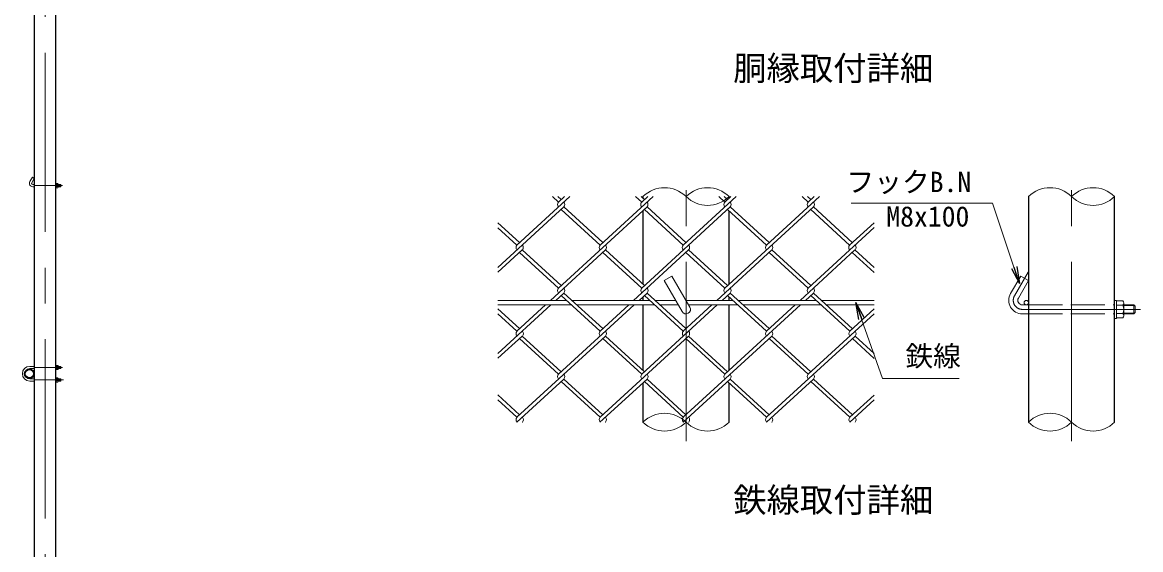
# Model space of a CAD drawing. Units: millimetres, scale not verified. Extents: x -6300 to 6300, y -4455 to 4455.
# Drawn here: x -395 to 3569, y -218 to 1651 of the extents above; entities that cross this region are included whole.
import ezdxf
from ezdxf.enums import TextEntityAlignment as Align

# ---------------------------------------------------------------- set-up
doc = ezdxf.new("R2010")
doc.units = ezdxf.units.MM
doc.header["$LTSCALE"] = 20
doc.linetypes.add('DASHED', pattern=[7.5, 6, -1.5])
doc.linetypes.add('USER1', pattern=[50.8, 31.75, -6.35, 6.35, -6.35])
for name, color, linetype, lineweight in [('0-0_D-STR1', 1, 'Continuous', 25), ('0-1_D-STR3', 3, 'Continuous', 13), ('0-2_D-BMK', 2, 'USER1', 13), ('0-3_D-STR2', 7, 'Continuous', 13), ('0-4_D-STR-DIM', 7, 'Continuous', 13), ('0-A_D-STR-TXT', 7, 'Continuous', 13), ('0-B_D-TTL-TXT', 7, 'Continuous', 25)]:
    doc.layers.add(name, color=color, linetype=linetype, lineweight=lineweight)
doc.layers.add('0-5_0', color=7, linetype='Continuous')
doc.styles.add('ＭＳ ゴシック', font='')
doc.styles.get('ＭＳ ゴシック').set_extended_font_data('MS Gothic')

# ---------------------------------------------------------------- blocks, each defined once
blk = doc.blocks.new('_Open')
at = {"layer": '0-5_0'}
blk.add_line((-20, 3.333), (0, 0), dxfattribs=at)
blk.add_lwpolyline([(-20, -3.333), (0, 0), (-20, 0)], dxfattribs=at)

msp = doc.modelspace()

# ---------------------------------------------------------------- linework, layer by layer
at = {"layer": '0-0_D-STR1'}
for p, q in [((1805, 1033.46), (1805, 1027.04)), ((2110.2, 1027.48), (2110.2, 1033.46)), ((3171.93, 1033.46), (3171.93, 233.46)), ((3477.13, 233.46), (3477.13, 1033.46)), ((1805, 983.33), (1805, 722.08)), ((2110.2, 722.52), (2110.2, 982.89)), ((1805, 678.37), (1805, 665.46)), ((2110.2, 665.46), (2110.2, 677.93)), ((1805, 649.46), (1805, 417.13)), ((2110.2, 417.56), (2110.2, 649.46)), ((1805, 373.41), (1805, 233.46)), ((2110.2, 233.46), (2110.2, 372.98))]:
    msp.add_line(p, q, dxfattribs=at)
msp.add_lwpolyline([(-352.88, 2422.34), (-352.88, -2124.66), (-276.58, -2124.66), (-276.58, 2422.34)], dxfattribs=at)
for radius in [17, 14.7]:
    msp.add_circle((-370.25, 405.34), radius, dxfattribs=at)
at = {"layer": '0-1_D-STR3'}
for p, q in [((-359.81, 1101.93), (-368.81, 1086.34)), ((-359.81, 1101.93), (-368.81, 1086.34)), ((-352.88, 1097.93), (-361.88, 1082.34)), ((-352.88, 1097.93), (-361.88, 1082.34)), ((-352.88, 1097.93), (-359.81, 1101.93)), ((-352.88, 1097.93), (-359.81, 1101.93)), ((-358.41, 1076.34), (-352.88, 1076.34)), ((-358.41, 1076.34), (-352.88, 1076.34)), ((-276.58, 1080.34), (-274.98, 1080.34)), ((-274.98, 1080.34), (-274.98, 1064.34)), ((-274.98, 1079.84), (-269.18, 1079.84)), ((-274.98, 1079.84), (-269.18, 1079.84)), ((-269.18, 1076.09), (-274.98, 1076.09)), ((-269.18, 1076.09), (-274.98, 1076.09)), ((-268.48, 1078.26), (-268.48, 1066.69)), ((-268.48, 1078.26), (-268.48, 1066.69)), ((-268.48, 1076.34), (-259.61, 1076.34)), ((-268.48, 1076.34), (-259.61, 1076.34)), ((-268.48, 1075.64), (-258.91, 1075.64)), ((-268.48, 1075.64), (-258.91, 1075.64)), ((-259.61, 1076.34), (-259.61, 1068.34)), ((-258.41, 1075.14), (-259.61, 1076.34)), ((-258.41, 1075.14), (-258.41, 1069.54)), ((-258.41, 1075.14), (-258.41, 1069.54)), ((-258.41, 1075.14), (-258.41, 1069.54)), ((-258.41, 1075.14), (-258.41, 1069.54)), ((-358.41, 1068.34), (-352.88, 1068.34)), ((-358.41, 1068.34), (-352.88, 1068.34)), ((-269.18, 1068.59), (-274.98, 1068.59)), ((-269.18, 1068.59), (-274.98, 1068.59)), ((-274.98, 1064.84), (-269.18, 1064.84)), ((-274.98, 1064.84), (-269.18, 1064.84)), ((-268.48, 1069.04), (-258.91, 1069.04)), ((-268.48, 1069.04), (-258.91, 1069.04)), ((-268.48, 1068.34), (-259.61, 1068.34)), ((-268.48, 1068.34), (-259.61, 1068.34)), ((-259.61, 1068.34), (-258.41, 1069.54)), ((-259.61, 1068.34), (-258.41, 1069.54)), ((1880.03, 735.81), (1907.75, 751.81)), ((1880.03, 735.81), (1943.75, 625.46)), ((1907.75, 751.81), (1971.46, 641.46)), ((3144.22, 751.81), (3108.22, 689.46)), ((3144.22, 751.81), (3108.22, 689.46)), ((3171.93, 735.81), (3135.93, 673.46)), ((3171.93, 735.81), (3135.93, 673.46)), ((3171.93, 735.81), (3144.22, 751.81)), ((3171.93, 735.81), (3144.22, 751.81)), ((1534, 665.46), (1290.94, 665.46)), ((1551.46, 649.46), (1290.94, 649.46)), ((1828.91, 665.46), (1552.94, 665.46)), ((1846.37, 649.46), (1570.41, 649.46)), ((1920.65, 665.46), (1847.86, 665.46)), ((1929.89, 649.46), (1865.32, 649.46)), ((2123.82, 665.46), (1957.6, 665.46)), ((2141.28, 649.46), (1966.84, 649.46)), ((2418.73, 665.46), (2142.77, 665.46)), ((2436.19, 649.46), (2160.23, 649.46)), ((2624.27, 665.46), (2437.68, 665.46)), ((2624.27, 649.46), (2455.14, 649.46)), ((3149.79, 649.46), (3171.93, 649.46)), ((3149.79, 649.46), (3171.93, 649.46)), ((3149.79, 649.46), (3171.93, 649.46)), ((3477.13, 665.46), (3483.53, 665.46)), ((3483.53, 665.46), (3483.53, 601.46)), ((3483.53, 663.46), (3506.73, 663.46)), ((3483.53, 663.46), (3506.73, 663.46)), ((3506.73, 648.46), (3483.53, 648.46)), ((3506.73, 648.46), (3483.53, 648.46)), ((3509.53, 657.14), (3509.53, 610.87)), ((3509.53, 657.14), (3509.53, 610.87)), ((3509.53, 649.46), (3544.99, 649.46)), ((3509.53, 649.46), (3544.99, 649.46)), ((3509.53, 646.66), (3547.79, 646.66)), ((3509.53, 646.66), (3547.79, 646.66)), ((3544.99, 649.46), (3544.99, 617.46)), ((3549.79, 644.66), (3544.99, 649.46)), ((3549.79, 644.66), (3549.79, 622.26)), ((3549.79, 644.66), (3549.79, 622.26)), ((3549.79, 644.66), (3549.79, 622.26)), ((3549.79, 644.66), (3549.79, 622.26)), ((3149.79, 617.46), (3171.93, 617.46)), ((3149.79, 617.46), (3171.93, 617.46)), ((3506.73, 618.46), (3483.53, 618.46)), ((3506.73, 618.46), (3483.53, 618.46)), ((3483.53, 603.46), (3506.73, 603.46)), ((3483.53, 603.46), (3506.73, 603.46)), ((3509.53, 620.26), (3547.79, 620.26)), ((3509.53, 620.26), (3547.79, 620.26)), ((3509.53, 617.46), (3544.99, 617.46)), ((3509.53, 617.46), (3544.99, 617.46)), ((3544.99, 617.46), (3549.79, 622.26)), ((3544.99, 617.46), (3549.79, 622.26)), ((-369.25, 431.34), (-352.88, 431.34)), ((-369.25, 423.34), (-352.88, 423.34)), ((-276.58, 435.34), (-274.98, 435.34)), ((-274.98, 435.34), (-274.98, 419.34)), ((-274.98, 434.84), (-269.18, 434.84)), ((-269.18, 431.09), (-274.98, 431.09)), ((-269.18, 423.59), (-274.98, 423.59)), ((-274.98, 419.84), (-269.18, 419.84)), ((-268.48, 433.26), (-268.48, 421.69)), ((-268.48, 431.34), (-260.08, 431.34)), ((-268.48, 430.64), (-259.38, 430.64)), ((-268.48, 424.04), (-259.38, 424.04)), ((-268.48, 423.34), (-260.08, 423.34)), ((-260.08, 423.34), (-258.88, 424.54)), ((-258.88, 430.14), (-258.88, 424.54)), ((-369.25, 387.34), (-352.88, 387.34)), ((-369.25, 379.34), (-352.88, 379.34)), ((-276.58, 391.34), (-274.98, 391.34)), ((-274.98, 391.34), (-274.98, 375.34)), ((-274.98, 390.84), (-269.18, 390.84)), ((-269.18, 387.09), (-274.98, 387.09)), ((-269.18, 379.59), (-274.98, 379.59)), ((-274.98, 375.84), (-269.18, 375.84)), ((-268.48, 389.26), (-268.48, 377.69)), ((-268.48, 387.34), (-260.08, 387.34)), ((-268.48, 386.64), (-259.38, 386.64)), ((-268.48, 380.04), (-259.38, 380.04)), ((-268.48, 379.34), (-260.08, 379.34)), ((-260.08, 379.34), (-258.88, 380.54)), ((-258.88, 386.14), (-258.88, 380.54))]:
    msp.add_line(p, q, dxfattribs=at)
at = {"layer": '0-1_D-STR3', "linetype": 'DASHED'}
for p, q in [((3171.93, 649.46), (3477.13, 649.46)), ((3171.93, 617.46), (3477.13, 617.46))]:
    msp.add_line(p, q, dxfattribs=at)
at = {"layer": '0-1_D-STR3'}
for points in [[(-276.58, 1080.34), (-276.58, 1064.34), (-274.98, 1064.34)], [(-258.41, 1075.14), (-259.61, 1076.34), (-259.61, 1068.34)], [(3477.13, 665.46), (3477.13, 601.46), (3483.53, 601.46)], [(3549.79, 644.66), (3544.99, 649.46), (3544.99, 617.46)], [(-276.58, 435.34), (-276.58, 419.34), (-274.98, 419.34)], [(-258.88, 430.14), (-260.08, 431.34), (-260.08, 423.34)], [(-276.58, 391.34), (-276.58, 375.34), (-274.98, 375.34)], [(-258.88, 386.14), (-260.08, 387.34), (-260.08, 379.34)]]:
    msp.add_lwpolyline(points, dxfattribs=at)
msp.add_circle((3163.93, 657.46), 8, dxfattribs=at)
for centre, radius, start, end in [((-358.41, 1080.34), 12, 150, 270), ((-358.41, 1080.34), 12, 150, 270), ((-358.41, 1080.34), 4, 150, 270), ((-358.41, 1080.34), 4, 150, 270), ((-271.28, 1077.96), 2.81, 318.21899, 41.78101), ((-271.28, 1077.96), 2.81, 318.21899, 41.78101), ((-278.87, 1072.34), 10.39, 338.85295, 21.14705), ((-278.87, 1072.34), 10.39, 338.85295, 21.14705), ((-271.34, 1066.71), 2.86, 319.0514, 40.9486), ((-271.34, 1066.71), 2.86, 319.0514, 40.9486), ((3149.79, 665.46), 48, 150, 270), ((3149.79, 665.46), 48, 150, 270), ((1957.6, 633.46), 16, 210, 30), ((3149.79, 665.46), 16, 150, 270), ((3149.79, 665.46), 16, 150, 270), ((3498.34, 655.96), 11.26, 318.21899, 41.78101), ((3498.34, 655.96), 11.26, 318.21899, 41.78101), ((3467.95, 633.46), 41.58, 338.85295, 21.14705), ((3467.95, 633.46), 41.58, 338.85295, 21.14705), ((3498.09, 610.96), 11.44, 319.0514, 40.9486), ((3498.09, 610.96), 11.44, 319.0514, 40.9486), ((-369.25, 405.34), 26, 90, 270), ((-369.25, 405.34), 18, 90, 270), ((-369.25, 405.34), 18, 90, 270), ((-271.28, 432.96), 2.81, 318.21899, 41.78101), ((-278.87, 427.34), 10.39, 338.85295, 21.14705), ((-271.34, 421.71), 2.86, 319.0514, 40.9486), ((-271.28, 388.96), 2.81, 318.21899, 41.78101), ((-278.87, 383.34), 10.39, 338.85295, 21.14705), ((-271.34, 377.71), 2.86, 319.0514, 40.9486)]:
    msp.add_arc(centre, radius, start, end, dxfattribs=at)
at = {"layer": '0-2_D-BMK'}
for p, q in [((-314.73, -2139.66), (-314.73, 2445.34)), ((-352.88, 1072.34), (-253.52, 1072.34)), ((1957.6, 166.79), (1957.6, 1100.12)), ((3324.53, 166.79), (3324.53, 1100.12)), ((3170.49, 765.31), (3122.07, 681.46)), ((3170.49, 765.31), (3122.07, 681.46)), ((3149.79, 633.46), (3569.34, 633.46)), ((3149.79, 633.46), (3569.34, 633.46)), ((-352.88, 427.34), (-253.48, 427.34)), ((-352.88, 383.34), (-249.28, 383.34))]:
    msp.add_line(p, q, dxfattribs=at)
msp.add_arc((3149.79, 665.46), 32, 150, 270, dxfattribs=at)
msp.add_arc((3149.79, 665.46), 32, 150, 270, dxfattribs=at)
at = {"layer": '0-3_D-STR2'}
for p, q in [((1545.85, 1033.46), (1358.07, 861.39)), ((1505.53, 1013.87), (1484.15, 1033.46)), ((1515, 1022.55), (1503.09, 1033.46)), ((1526.91, 1033.46), (1505.53, 1013.87)), ((1840.77, 1033.46), (1652.98, 861.39)), ((1800.44, 1013.87), (1779.06, 1033.46)), ((1809.91, 1022.55), (1798, 1033.46)), ((1821.82, 1033.46), (1800.44, 1013.87)), ((2135.68, 1033.46), (1947.89, 861.39)), ((2095.35, 1013.87), (2073.97, 1033.46)), ((2104.82, 1022.55), (2092.92, 1033.46)), ((2116.73, 1033.46), (2095.35, 1013.87)), ((2430.59, 1033.46), (2242.8, 861.39)), ((2390.26, 1013.87), (2368.88, 1033.46)), ((2399.73, 1022.55), (2387.83, 1033.46)), ((2411.64, 1033.46), (2390.26, 1013.87)), ((1524.47, 996.5), (1290.94, 782.51)), ((1819.38, 996.5), (1505.53, 708.91)), ((1662.46, 870.07), (1524.47, 996.5)), ((2114.3, 996.5), (1800.44, 708.91)), ((1957.37, 870.07), (1819.38, 996.51)), ((2409.21, 996.5), (2095.35, 708.91)), ((2252.28, 870.07), (2114.3, 996.5)), ((2547.19, 870.07), (2409.21, 996.5)), ((1652.98, 861.39), (1515, 987.82)), ((1947.89, 861.39), (1809.91, 987.82)), ((2242.8, 861.39), (2104.82, 987.82)), ((2537.72, 861.39), (2399.73, 987.82)), ((1367.55, 870.07), (1290.94, 940.27)), ((1358.07, 861.39), (1290.94, 922.9)), ((2624.27, 923.34), (2390.26, 708.91)), ((2624.27, 940.7), (2537.72, 861.39)), ((1377.02, 844.03), (1290.94, 765.15)), ((1505.53, 708.91), (1367.55, 835.34)), ((1515, 717.59), (1377.02, 844.03)), ((1671.93, 844.03), (1477.06, 665.46)), ((1800.44, 708.91), (1662.46, 835.34)), ((1809.91, 717.59), (1671.93, 844.03)), ((1966.84, 844.03), (1771.97, 665.46)), ((2095.35, 708.91), (1957.37, 835.34)), ((2104.82, 717.59), (1966.84, 844.03)), ((2261.75, 844.03), (2066.88, 665.46)), ((2390.26, 708.91), (2252.28, 835.34)), ((2399.73, 717.59), (2261.75, 844.03)), ((2556.66, 844.03), (2361.79, 665.46)), ((2624.27, 764.71), (2547.19, 835.34)), ((2624.27, 782.07), (2556.66, 844.03)), ((1524.47, 691.55), (1496, 665.46)), ((1652.98, 556.43), (1515, 682.87)), ((1662.46, 565.11), (1524.47, 691.55)), ((1819.38, 691.55), (1790.91, 665.46)), ((1947.89, 556.43), (1809.91, 682.87)), ((1957.37, 565.11), (1819.38, 691.55)), ((2114.3, 691.55), (2085.82, 665.46)), ((2242.8, 556.43), (2104.82, 682.87)), ((2252.28, 565.11), (2114.3, 691.55)), ((2409.21, 691.55), (2380.74, 665.46)), ((2537.95, 556.21), (2399.73, 682.87)), ((2547.43, 564.89), (2409.21, 691.55)), ((1478.54, 649.46), (1290.94, 477.55)), ((1367.55, 565.11), (1290.94, 635.31)), ((1459.6, 649.46), (1358.07, 556.43)), ((1773.45, 649.46), (1505.53, 403.95)), ((1754.51, 649.46), (1652.98, 556.43)), ((2068.36, 649.46), (1800.44, 403.95)), ((2049.42, 649.46), (1947.89, 556.43)), ((2363.27, 649.46), (2095.35, 403.95)), ((2344.33, 649.46), (2242.8, 556.43)), ((2624.27, 635.31), (2537.95, 556.21)), ((1358.07, 556.43), (1290.94, 617.95)), ((2624.27, 617.95), (2390.5, 403.73)), ((1377.02, 539.07), (1290.94, 460.19)), ((1672.17, 538.85), (1358.31, 251.25)), ((1505.76, 403.73), (1367.55, 530.39)), ((1515.24, 412.41), (1377.02, 539.07)), ((1966.84, 539.07), (1652.98, 251.47)), ((1800.44, 403.95), (1662.46, 530.39)), ((1809.91, 412.63), (1671.93, 539.07)), ((2261.75, 539.07), (1947.89, 251.47)), ((2095.35, 403.95), (1957.37, 530.39)), ((2104.82, 412.63), (1966.84, 539.07)), ((2556.9, 538.85), (2243.04, 251.25)), ((2390.5, 403.73), (2252.28, 530.39)), ((2399.97, 412.41), (2261.75, 539.07)), ((2624.27, 459.75), (2547.43, 530.17)), ((2624.27, 477.11), (2556.9, 538.85)), ((1524.71, 386.37), (1357.83, 233.46)), ((1652.98, 251.47), (1515, 377.91)), ((1662.46, 260.15), (1524.47, 386.59)), ((1819.38, 386.59), (1652.27, 233.46)), ((1947.89, 251.47), (1809.91, 377.91)), ((1957.37, 260.15), (1819.38, 386.59)), ((2114.3, 386.59), (1947.18, 233.46)), ((2243.04, 251.25), (2104.82, 377.91)), ((2252.51, 259.93), (2114.3, 386.59)), ((2409.44, 386.37), (2242.57, 233.46)), ((2538.19, 251.04), (2399.97, 377.69)), ((2547.66, 259.72), (2409.44, 386.37)), ((1367.78, 259.93), (1290.94, 330.35)), ((2624.27, 329.91), (2538.19, 251.04)), ((1358.31, 251.25), (1290.94, 312.99)), ((2624.27, 312.55), (2537.95, 233.46)), ((1377.26, 233.89), (1376.78, 233.46)), ((1377.73, 233.46), (1377.26, 233.89)), ((1671.93, 234.11), (1671.22, 233.46)), ((1672.64, 233.46), (1671.93, 234.11)), ((1966.84, 234.11), (1966.13, 233.46)), ((1967.55, 233.46), (1966.84, 234.11)), ((2261.99, 233.89), (2261.51, 233.46)), ((2262.46, 233.46), (2261.99, 233.89)), ((2557.14, 233.67), (2556.9, 233.46)), ((2557.37, 233.46), (2557.14, 233.67))]:
    msp.add_line(p, q, dxfattribs=at)
for centre, start, end in [((1514.98, 1005.16), 137.5, 222.5), ((1514.98, 1005.16), 317.5, 42.5), ((1809.89, 1005.16), 137.5, 222.5), ((1809.89, 1005.16), 317.5, 42.5), ((2104.8, 1005.16), 137.5, 222.5), ((2104.8, 1005.16), 317.5, 42.5), ((2399.71, 1005.16), 137.5, 222.5), ((2399.71, 1005.16), 317.5, 42.5), ((1367.76, 852.47), 137.5, 222.5), ((1367.76, 852.47), 317.5, 42.5), ((1662.46, 852.71), 137.5, 222.5), ((1662.46, 852.71), 317.5, 42.5), ((1957.37, 852.71), 137.5, 222.5), ((1957.37, 852.71), 317.5, 42.5), ((2252.49, 852.47), 137.5, 222.5), ((2252.49, 852.47), 317.5, 42.5), ((2547.4, 852.47), 137.5, 222.5), ((2547.4, 852.47), 317.5, 42.5), ((1514.98, 700.2), 137.5, 222.5), ((1514.98, 700.2), 317.5, 42.5), ((1810.15, 700.01), 137.5, 222.5), ((1810.15, 700.01), 317.5, 42.5), ((2105.06, 700.01), 137.5, 222.5), ((2105.06, 700.01), 317.5, 42.5), ((2399.97, 700.01), 137.5, 222.5), ((2399.97, 700.01), 317.5, 42.5), ((1368, 547.29), 137.5, 222.5), ((1368, 547.29), 317.5, 42.5), ((1662.69, 547.53), 137.5, 222.5), ((1662.69, 547.53), 317.5, 42.5), ((1957.6, 547.53), 137.5, 222.5), ((1957.6, 547.53), 317.5, 42.5), ((2252.73, 547.29), 137.5, 222.5), ((2252.73, 547.29), 317.5, 42.5), ((2547.64, 547.29), 137.5, 222.5), ((2547.64, 547.29), 317.5, 42.5), ((1514.98, 395.25), 137.5, 222.5), ((1514.98, 395.25), 317.5, 42.5), ((1810.15, 395.05), 137.5, 222.5), ((1810.15, 395.05), 317.5, 42.5), ((2105.06, 395.05), 137.5, 222.5), ((2105.06, 395.05), 317.5, 42.5), ((2399.97, 395.05), 137.5, 222.5), ((2399.97, 395.05), 317.5, 42.5), ((1368, 242.33), 137.5, 222.5), ((1368, 242.33), 317.5, 42.5), ((1662.69, 242.57), 137.5, 222.5), ((1662.69, 242.57), 317.5, 42.5), ((1957.6, 242.57), 137.5, 222.5), ((1957.6, 242.57), 317.5, 42.5), ((2252.73, 242.33), 137.5, 222.5), ((2252.73, 242.33), 317.5, 42.5), ((2547.64, 242.33), 137.5, 222.5), ((2547.64, 242.33), 317.5, 42.5)]:
    msp.add_arc(centre, 12.85, start, end, dxfattribs=at)
at = {"layer": '0-4_D-STR-DIM'}
for centre, start, end in [((1881.3, 956.67), 45.18146, 134.81854), ((2033.9, 956.67), 45.18146, 134.81854), ((2033.9, 1110.24), 225.18146, 314.81854), ((3248.23, 956.67), 45.18146, 134.81854), ((3400.83, 956.67), 45.18146, 134.81854), ((3400.83, 1110.24), 225.18146, 314.81854), ((1881.3, 156.67), 45.18146, 134.81854), ((3248.23, 156.67), 45.18146, 134.81854), ((1881.3, 310.24), 225.18146, 314.81854), ((2033.9, 310.24), 225.18146, 314.81854), ((3248.23, 310.24), 225.18146, 314.81854), ((3400.83, 310.24), 225.18146, 314.81854)]:
    msp.add_arc(centre, 108.25, start, end, dxfattribs=at)
at = {"layer": '0-A_D-STR-TXT'}
for points in [[(2542.79, 1009.64), (3044.05, 1009.64), (3139.24, 726.83)], [(2925.96, 388.68), (2654.65, 388.68), (2560.11, 655.62)]]:
    msp.add_lwpolyline(points, dxfattribs=at)

# ---------------------------------------------------------------- block references
at = {"layer": '0-A_D-STR-TXT', "xscale": 3, "yscale": 3}
for p, rotation in [((3139.88, 724.93), 288.60308), ((2559.45, 657.5), 109.50173)]:
    msp.add_blockref('_Open', p, dxfattribs=dict(at, rotation=rotation))

# ---------------------------------------------------------------- texts
at = {"layer": '0-A_D-STR-TXT', "style": 'ＭＳ ゴシック'}
for s, p in [('フックB.N', (2526.42, 1027.57)), ('M8x100', (2667.66, 905.47)), ('鉄線', (2735.22, 410.23))]:
    msp.add_text(s, height=72.14, dxfattribs=at).set_placement(p, align=Align.BOTTOM_LEFT)
at = {"layer": '0-B_D-TTL-TXT', "style": 'ＭＳ ゴシック'}
for s, p in [('胴縁取付詳細', (2124.85, 1419.21)), ('鉄線取付詳細', (2124.85, -111.62))]:
    msp.add_text(s, height=86.66, dxfattribs=at).set_placement(p, align=Align.BOTTOM_LEFT)

doc.saveas('drawing.dxf')
